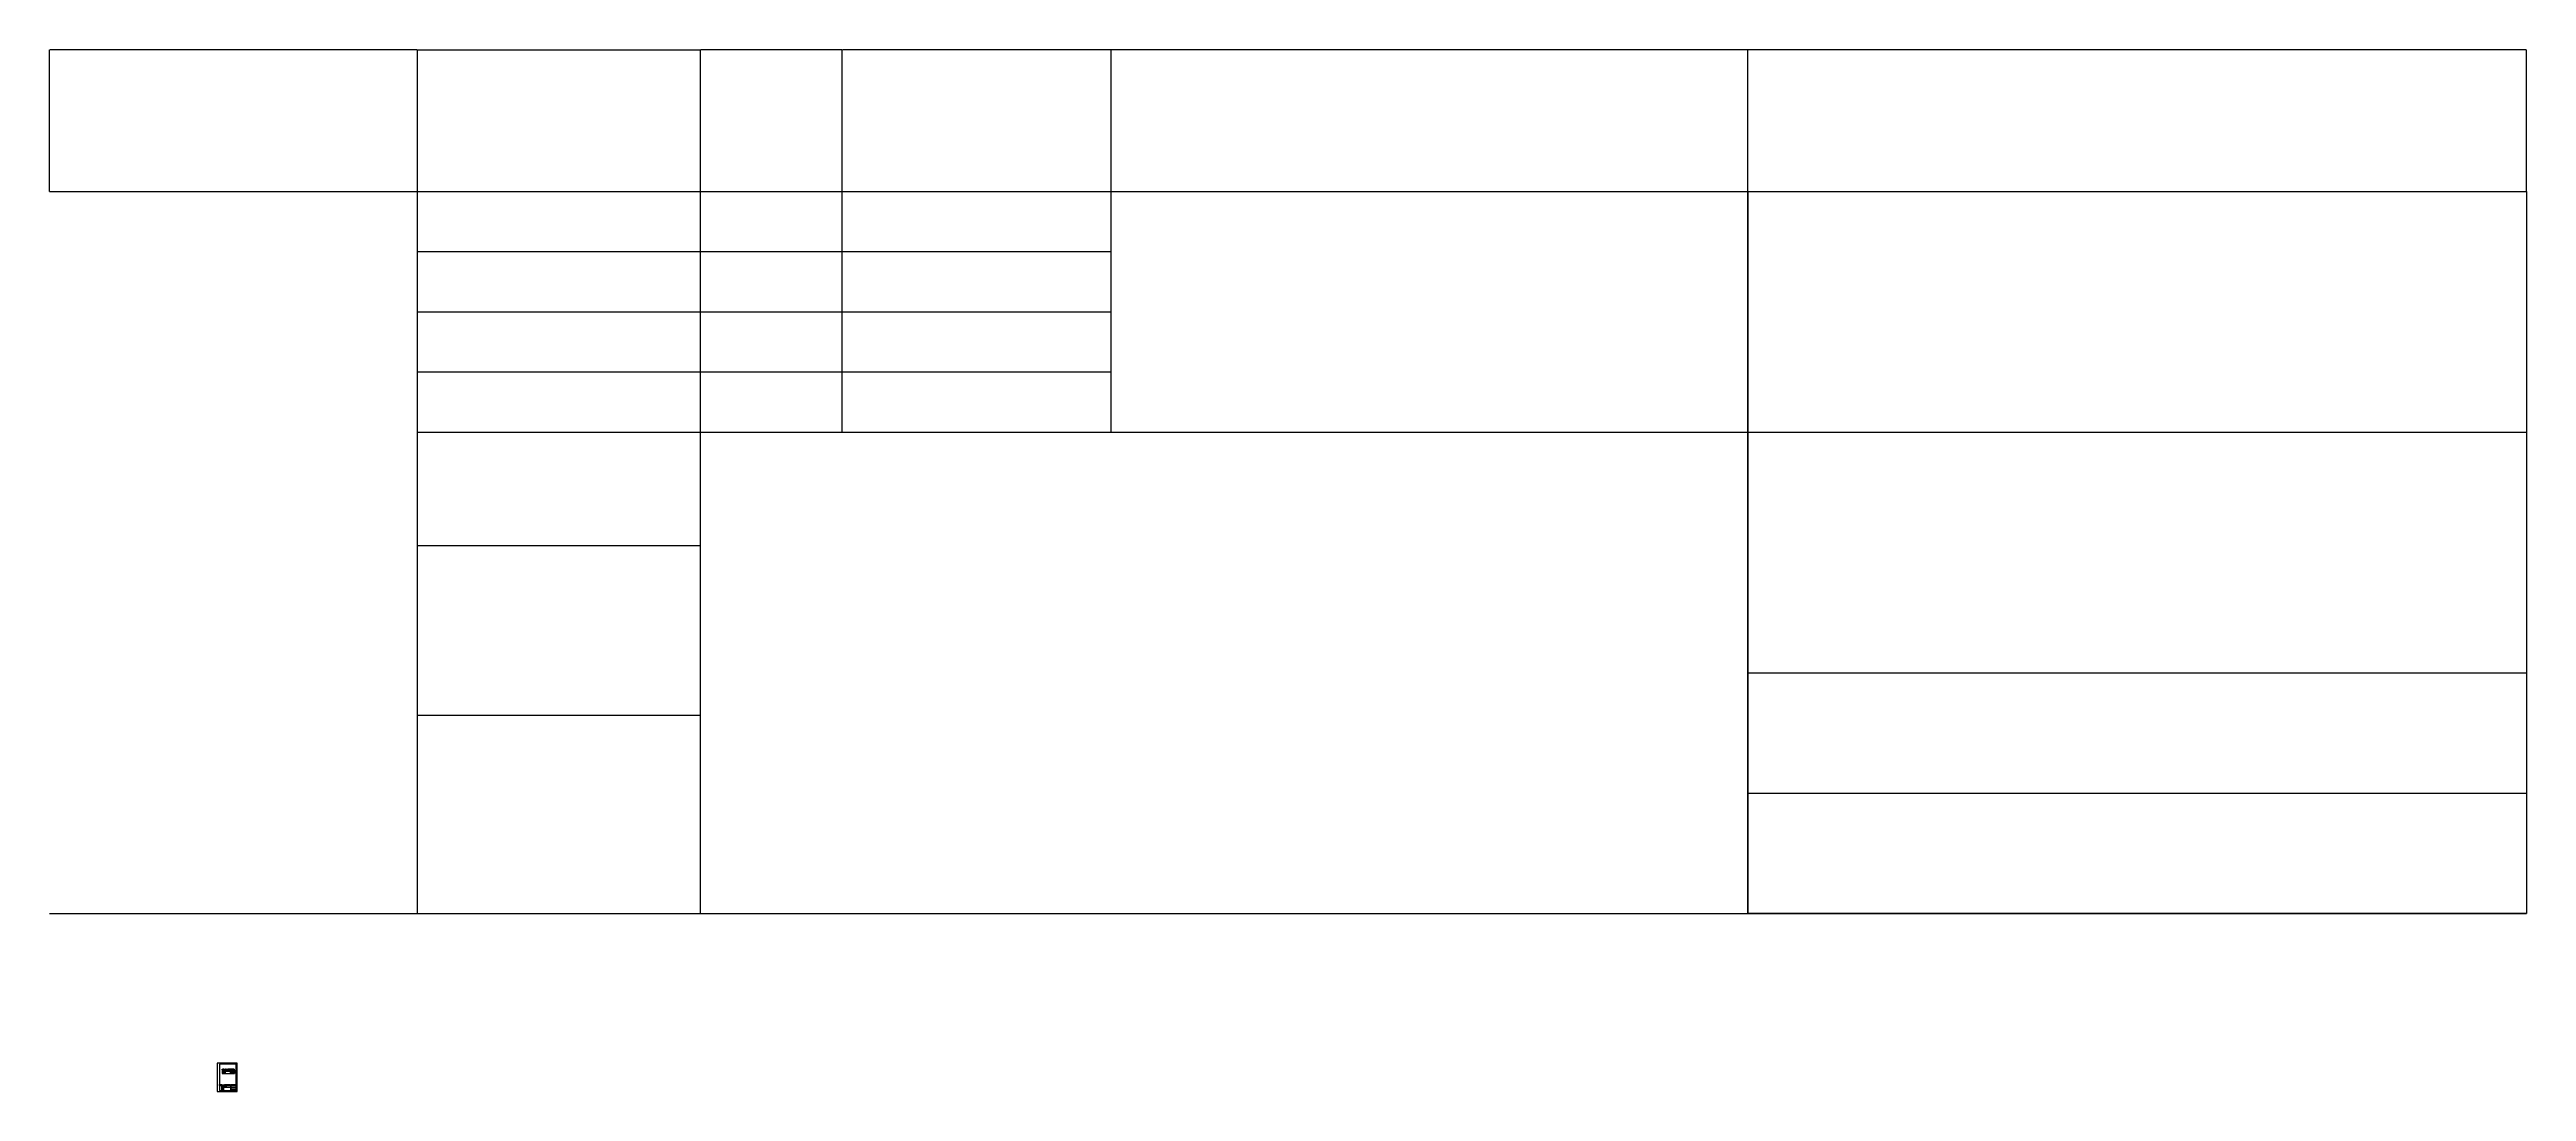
# Model space of a CAD drawing. Header units: millimetres. Extents: x -1762 to 24277, y 0 to 10952.
import ezdxf

# ---------------------------------------------------------------- set-up
doc = ezdxf.new("R2010")
doc.units = ezdxf.units.MM
doc.styles.get("Standard").update_dxf_attribs({"font": 'arial.ttf'})
doc.dimstyles.new('ISO-25', dxfattribs={"dimtxt": 2.5, "dimasz": 2.5, "dimexe": 1.25, "dimexo": 0.625, "dimtad": 1, "dimtxsty": 'Standard', "dimcen": 2.5, "dimadec": 0, "dimazin": 0, "dimtfac": 1, "dimtmove": 0, "dimatfit": 3, "dimfxl": 1, "dimarcsym": 0})

# ---------------------------------------------------------------- blocks, each defined once
blk = doc.blocks.new('*D9')
at = {"color": 0, "lineweight": -2, "transparency": 16777216}
for p, q in [((145, 60), (145, 9)), ((198, 10), (148, 10)), ((200, 60), (200, 9))]:
    blk.add_line(p, q, dxfattribs=at)
at = {"color": 0, "transparency": 16777216}
for points in [[(148, 10), (148, 10), (145, 10)], [(198, 10), (198, 10), (200, 10)]]:
    blk.add_solid(points, dxfattribs=at)
at = {"layer": 'Defpoints', "color": 0, "transparency": 16777216}
for p in [(145, 61), (145, 10), (200, 61)]:
    blk.add_point(p, dxfattribs=at)
at = {"color": 0, "transparency": 16777216, "insert": (172, 12), "char_height": 2.5, "attachment_point": 5}
blk.add_mtext('55', dxfattribs=at)
blk = doc.blocks.new('*D10')
at = {"color": 0, "lineweight": -2, "transparency": 16777216}
for p, q in [((145, 62), (145, 72)), ((198, 71), (148, 71)), ((200, 62), (200, 72))]:
    blk.add_line(p, q, dxfattribs=at)
at = {"color": 0, "transparency": 16777216}
for points in [[(148, 71), (148, 71), (145, 71)], [(198, 71), (198, 71), (200, 71)]]:
    blk.add_solid(points, dxfattribs=at)
at = {"layer": 'Defpoints', "color": 0, "transparency": 16777216}
for p in [(145, 71), (145, 61), (200, 61)]:
    blk.add_point(p, dxfattribs=at)
at = {"color": 0, "transparency": 16777216, "insert": (172, 73), "char_height": 2.5, "attachment_point": 5}
blk.add_mtext('55', dxfattribs=at)
blk = doc.blocks.new('*D11')
at = {"color": 0, "lineweight": -2, "transparency": 16777216}
for p, q in [((100, 62), (100, 72)), ((142, 71), (102, 71)), ((145, 62), (145, 72))]:
    blk.add_line(p, q, dxfattribs=at)
at = {"color": 0, "transparency": 16777216}
for points in [[(102, 71), (102, 71), (100, 71)], [(142, 71), (142, 71), (145, 71)]]:
    blk.add_solid(points, dxfattribs=at)
at = {"layer": 'Defpoints', "color": 0, "transparency": 16777216}
for p in [(100, 71), (100, 61), (145, 61)]:
    blk.add_point(p, dxfattribs=at)
at = {"color": 0, "transparency": 16777216, "insert": (122, 73), "char_height": 2.5, "attachment_point": 5}
blk.add_mtext('45', dxfattribs=at)
blk = doc.blocks.new('*D12')
at = {"color": 0, "lineweight": -2, "transparency": 16777216}
for p, q in [((81, 62), (81, 72)), ((98, 71), (84, 71)), ((100, 62), (100, 72))]:
    blk.add_line(p, q, dxfattribs=at)
at = {"color": 0, "transparency": 16777216}
for points in [[(84, 71), (84, 71), (81, 71)], [(98, 71), (98, 71), (100, 71)]]:
    blk.add_solid(points, dxfattribs=at)
at = {"layer": 'Defpoints', "color": 0, "transparency": 16777216}
for p in [(81, 71), (81, 61), (100, 61)]:
    blk.add_point(p, dxfattribs=at)
at = {"color": 0, "transparency": 16777216, "insert": (90, 73), "char_height": 2.5, "attachment_point": 5}
blk.add_mtext('19', dxfattribs=at)
blk = doc.blocks.new('*D13')
at = {"color": 0, "lineweight": -2, "transparency": 16777216}
for p, q in [((71, 62), (71, 72)), ((78, 71), (74, 71)), ((81, 62), (81, 72))]:
    blk.add_line(p, q, dxfattribs=at)
at = {"color": 0, "transparency": 16777216}
for points in [[(74, 71), (74, 71), (71, 71)], [(78, 71), (78, 71), (81, 71)]]:
    blk.add_solid(points, dxfattribs=at)
at = {"layer": 'Defpoints', "color": 0, "transparency": 16777216}
for p in [(71, 71), (71, 61), (81, 61)]:
    blk.add_point(p, dxfattribs=at)
at = {"color": 0, "transparency": 16777216, "insert": (76, 73), "char_height": 2.5, "attachment_point": 5}
blk.add_mtext('10', dxfattribs=at)
blk = doc.blocks.new('*D14')
at = {"color": 0, "lineweight": -2, "transparency": 16777216}
for p, q in [((51, 62), (51, 72)), ((54, 71), (68, 71)), ((71, 62), (71, 72))]:
    blk.add_line(p, q, dxfattribs=at)
at = {"color": 0, "transparency": 16777216}
for points in [[(54, 71), (54, 71), (51, 71)], [(68, 71), (68, 71), (71, 71)]]:
    blk.add_solid(points, dxfattribs=at)
at = {"layer": 'Defpoints', "color": 0, "transparency": 16777216}
for p in [(51, 61), (71, 71), (71, 61)]:
    blk.add_point(p, dxfattribs=at)
at = {"color": 0, "transparency": 16777216, "insert": (61, 73), "char_height": 2.5, "attachment_point": 5}
blk.add_mtext('20', dxfattribs=at)
blk = doc.blocks.new('*D15')
at = {"color": 0, "lineweight": -2, "transparency": 16777216}
for p, q in [((25, 62), (25, 72)), ((48, 71), (28, 71)), ((51, 62), (51, 72))]:
    blk.add_line(p, q, dxfattribs=at)
at = {"color": 0, "transparency": 16777216}
for points in [[(28, 71), (28, 71), (25, 71)], [(48, 71), (48, 71), (51, 71)]]:
    blk.add_solid(points, dxfattribs=at)
at = {"layer": 'Defpoints', "color": 0, "transparency": 16777216}
for p in [(25, 71), (25, 61), (51, 61)]:
    blk.add_point(p, dxfattribs=at)
at = {"color": 0, "transparency": 16777216, "insert": (38, 73), "char_height": 2.5, "attachment_point": 5}
blk.add_mtext('26', dxfattribs=at)
blk = doc.blocks.new('*D25')
at = {"color": 0, "lineweight": -2, "transparency": 16777216}
for p, q in [((16093, 9459), (16093, 1870)), ((24277, 9459), (24277, 1870)), ((24274, 1872), (16096, 1872))]:
    blk.add_line(p, q, dxfattribs=at)
at = {"color": 0, "transparency": 16777216}
for points in [[(16096, 1872), (16096, 1871), (16093, 1872)], [(24274, 1872), (24274, 1871), (24277, 1872)]]:
    blk.add_solid(points, dxfattribs=at)
at = {"layer": 'Defpoints', "color": 0, "transparency": 16777216}
for p in [(16093, 9460), (24277, 9460), (16093, 1872)]:
    blk.add_point(p, dxfattribs=at)
at = {"color": 0, "transparency": 16777216, "insert": (20185, 1874), "char_height": 2.5, "attachment_point": 5}
blk.add_mtext('8183,51', dxfattribs=at)
blk = doc.blocks.new('*D26')
at = {"color": 0, "lineweight": -2, "transparency": 16777216}
for p, q in [((16093, 9461), (16093, 10949)), ((24274, 10948), (16096, 10948)), ((24277, 9461), (24277, 10949))]:
    blk.add_line(p, q, dxfattribs=at)
at = {"color": 0, "transparency": 16777216}
for points in [[(16096, 10948), (16096, 10948), (16093, 10948)], [(24274, 10948), (24274, 10948), (24277, 10948)]]:
    blk.add_solid(points, dxfattribs=at)
at = {"layer": 'Defpoints', "color": 0, "transparency": 16777216}
for p in [(16093, 10948), (16093, 9460), (24277, 9460)]:
    blk.add_point(p, dxfattribs=at)
at = {"color": 0, "transparency": 16777216, "insert": (20185, 10950), "char_height": 2.5, "attachment_point": 5}
blk.add_mtext('8183,51', dxfattribs=at)
blk = doc.blocks.new('*D27')
at = {"color": 0, "lineweight": -2, "transparency": 16777216}
for p, q in [((9397, 9461), (9397, 10949)), ((16091, 10948), (9400, 10948)), ((16093, 9461), (16093, 10949))]:
    blk.add_line(p, q, dxfattribs=at)
at = {"color": 0, "transparency": 16777216}
for points in [[(9400, 10948), (9400, 10948), (9397, 10948)], [(16091, 10948), (16091, 10948), (16093, 10948)]]:
    blk.add_solid(points, dxfattribs=at)
at = {"layer": 'Defpoints', "color": 0, "transparency": 16777216}
for p in [(9397, 10948), (9397, 9460), (16093, 9460)]:
    blk.add_point(p, dxfattribs=at)
at = {"color": 0, "transparency": 16777216, "insert": (12745, 10950), "char_height": 2.5, "attachment_point": 5}
blk.add_mtext('6695,6', dxfattribs=at)
blk = doc.blocks.new('*D28')
at = {"color": 0, "lineweight": -2, "transparency": 16777216}
for p, q in [((6570, 9461), (6570, 10949)), ((9395, 10948), (6573, 10948)), ((9397, 9461), (9397, 10949))]:
    blk.add_line(p, q, dxfattribs=at)
at = {"color": 0, "transparency": 16777216}
for points in [[(6573, 10948), (6573, 10948), (6570, 10948)], [(9395, 10948), (9395, 10948), (9397, 10948)]]:
    blk.add_solid(points, dxfattribs=at)
at = {"layer": 'Defpoints', "color": 0, "transparency": 16777216}
for p in [(6570, 10948), (6570, 9460), (9397, 9460)]:
    blk.add_point(p, dxfattribs=at)
at = {"color": 0, "transparency": 16777216, "insert": (7984, 10950), "char_height": 2.5, "attachment_point": 5}
blk.add_mtext('2827,03', dxfattribs=at)
blk = doc.blocks.new('*D29')
at = {"color": 0, "lineweight": -2, "transparency": 16777216}
for p, q in [((5083, 9461), (5083, 10949)), ((6568, 10948), (5085, 10948)), ((6570, 9461), (6570, 10949))]:
    blk.add_line(p, q, dxfattribs=at)
at = {"color": 0, "transparency": 16777216}
for points in [[(5085, 10948), (5085, 10948), (5083, 10948)], [(6568, 10948), (6568, 10948), (6570, 10948)]]:
    blk.add_solid(points, dxfattribs=at)
at = {"layer": 'Defpoints', "color": 0, "transparency": 16777216}
for p in [(5083, 10948), (5083, 9460), (6570, 9460)]:
    blk.add_point(p, dxfattribs=at)
at = {"color": 0, "transparency": 16777216, "insert": (5826, 10950), "char_height": 2.5, "attachment_point": 5}
blk.add_mtext('1487,91', dxfattribs=at)
blk = doc.blocks.new('*D30')
at = {"color": 0, "lineweight": -2, "transparency": 16777216}
for p, q in [((2107, 9461), (2107, 10949)), ((2109, 10948), (5080, 10948)), ((5083, 9461), (5083, 10949))]:
    blk.add_line(p, q, dxfattribs=at)
at = {"color": 0, "transparency": 16777216}
for points in [[(2109, 10948), (2109, 10948), (2107, 10948)], [(5080, 10948), (5080, 10948), (5083, 10948)]]:
    blk.add_solid(points, dxfattribs=at)
at = {"layer": 'Defpoints', "color": 0, "transparency": 16777216}
for p in [(5083, 10948), (2107, 9460), (5083, 9460)]:
    blk.add_point(p, dxfattribs=at)
at = {"color": 0, "transparency": 16777216, "insert": (3595, 10950), "char_height": 2.5, "attachment_point": 5}
blk.add_mtext('2975,82', dxfattribs=at)
blk = doc.blocks.new('*D31')
at = {"color": 0, "lineweight": -2, "transparency": 16777216}
for p, q in [((-1762, 9461), (-1762, 10949)), ((2104, 10948), (-1759, 10948)), ((2107, 9461), (2107, 10949))]:
    blk.add_line(p, q, dxfattribs=at)
at = {"color": 0, "transparency": 16777216}
for points in [[(-1759, 10948), (-1759, 10948), (-1762, 10948)], [(2104, 10948), (2104, 10948), (2107, 10948)]]:
    blk.add_solid(points, dxfattribs=at)
at = {"layer": 'Defpoints', "color": 0, "transparency": 16777216}
for p in [(-1762, 10948), (-1762, 9460), (2107, 9460)]:
    blk.add_point(p, dxfattribs=at)
at = {"color": 0, "transparency": 16777216, "insert": (172, 10950), "char_height": 2.5, "attachment_point": 5}
blk.add_mtext('3868,57', dxfattribs=at)
blk = doc.blocks.new('*D63')
at = {"color": 0, "lineweight": -2, "transparency": 16777216}
for p, q in [((142, 225), (142, 187)), ((180, 188), (144, 188)), ((182, 225), (182, 187))]:
    blk.add_line(p, q, dxfattribs=at)
at = {"color": 0, "transparency": 16777216}
for points in [[(144, 188), (144, 187), (142, 188)], [(180, 188), (180, 187), (182, 188)]]:
    blk.add_solid(points, dxfattribs=at)
at = {"layer": 'Defpoints', "color": 0, "transparency": 16777216}
for p in [(142, 226), (142, 188), (182, 226)]:
    blk.add_point(p, dxfattribs=at)
at = {"color": 0, "transparency": 16777216, "insert": (162, 190), "char_height": 2.5, "attachment_point": 5}
blk.add_mtext('40,7', dxfattribs=at)
blk = doc.blocks.new('*D64')
at = {"color": 0, "lineweight": -2, "transparency": 16777216}
for p, q in [((142, 226), (142, 234)), ((180, 233), (144, 233)), ((182, 226), (182, 234))]:
    blk.add_line(p, q, dxfattribs=at)
at = {"color": 0, "transparency": 16777216}
for points in [[(144, 233), (144, 233), (142, 233)], [(180, 233), (180, 233), (182, 233)]]:
    blk.add_solid(points, dxfattribs=at)
at = {"layer": 'Defpoints', "color": 0, "transparency": 16777216}
for p in [(142, 233), (142, 226), (182, 226)]:
    blk.add_point(p, dxfattribs=at)
at = {"color": 0, "transparency": 16777216, "insert": (162, 235), "char_height": 2.5, "attachment_point": 5}
blk.add_mtext('40,7', dxfattribs=at)
blk = doc.blocks.new('*D65')
at = {"color": 0, "lineweight": -2, "transparency": 16777216}
for p, q in [((108, 226), (108, 234)), ((139, 233), (111, 233)), ((142, 226), (142, 234))]:
    blk.add_line(p, q, dxfattribs=at)
at = {"color": 0, "transparency": 16777216}
for points in [[(111, 233), (111, 233), (108, 233)], [(139, 233), (139, 233), (142, 233)]]:
    blk.add_solid(points, dxfattribs=at)
at = {"layer": 'Defpoints', "color": 0, "transparency": 16777216}
for p in [(108, 233), (108, 226), (142, 226)]:
    blk.add_point(p, dxfattribs=at)
at = {"color": 0, "transparency": 16777216, "insert": (125, 235), "char_height": 2.5, "attachment_point": 5}
blk.add_mtext('33,3', dxfattribs=at)
blk = doc.blocks.new('*D66')
at = {"color": 0, "lineweight": -2, "transparency": 16777216}
for p, q in [((94, 226), (94, 234)), ((106, 233), (97, 233)), ((108, 226), (108, 234))]:
    blk.add_line(p, q, dxfattribs=at)
at = {"color": 0, "transparency": 16777216}
for points in [[(97, 233), (97, 233), (94, 233)], [(106, 233), (106, 233), (108, 233)]]:
    blk.add_solid(points, dxfattribs=at)
at = {"layer": 'Defpoints', "color": 0, "transparency": 16777216}
for p in [(94, 233), (94, 226), (108, 226)]:
    blk.add_point(p, dxfattribs=at)
at = {"color": 0, "transparency": 16777216, "insert": (101, 235), "char_height": 2.5, "attachment_point": 5}
blk.add_mtext('14,06', dxfattribs=at)
blk = doc.blocks.new('*D67')
at = {"color": 0, "lineweight": -2, "transparency": 16777216}
for p, q in [((87, 226), (87, 234)), ((92, 233), (89, 233)), ((94, 226), (94, 234))]:
    blk.add_line(p, q, dxfattribs=at)
at = {"color": 0, "transparency": 16777216}
for points in [[(89, 233), (89, 233), (87, 233)], [(92, 233), (92, 233), (94, 233)]]:
    blk.add_solid(points, dxfattribs=at)
at = {"layer": 'Defpoints', "color": 0, "transparency": 16777216}
for p in [(87, 233), (87, 226), (94, 226)]:
    blk.add_point(p, dxfattribs=at)
at = {"color": 0, "transparency": 16777216, "insert": (90, 235), "char_height": 2.5, "attachment_point": 5}
blk.add_mtext('7,4', dxfattribs=at)
blk = doc.blocks.new('*D68')
at = {"color": 0, "lineweight": -2, "transparency": 16777216}
for p, q in [((72, 226), (72, 234)), ((74, 233), (84, 233)), ((87, 226), (87, 234))]:
    blk.add_line(p, q, dxfattribs=at)
at = {"color": 0, "transparency": 16777216}
for points in [[(74, 233), (74, 233), (72, 233)], [(84, 233), (84, 233), (87, 233)]]:
    blk.add_solid(points, dxfattribs=at)
at = {"layer": 'Defpoints', "color": 0, "transparency": 16777216}
for p in [(72, 226), (87, 233), (87, 226)]:
    blk.add_point(p, dxfattribs=at)
at = {"color": 0, "transparency": 16777216, "insert": (79, 235), "char_height": 2.5, "attachment_point": 5}
blk.add_mtext('14,8', dxfattribs=at)
blk = doc.blocks.new('*D69')
at = {"color": 0, "lineweight": -2, "transparency": 16777216}
for p, q in [((53, 226), (53, 234)), ((69, 233), (55, 233)), ((72, 226), (72, 234))]:
    blk.add_line(p, q, dxfattribs=at)
at = {"color": 0, "transparency": 16777216}
for points in [[(55, 233), (55, 233), (53, 233)], [(69, 233), (69, 233), (72, 233)]]:
    blk.add_solid(points, dxfattribs=at)
at = {"layer": 'Defpoints', "color": 0, "transparency": 16777216}
for p in [(53, 233), (53, 226), (72, 226)]:
    blk.add_point(p, dxfattribs=at)
at = {"color": 0, "transparency": 16777216, "insert": (62, 235), "char_height": 2.5, "attachment_point": 5}
blk.add_mtext('19,24', dxfattribs=at)

msp = doc.modelspace()

# ---------------------------------------------------------------- linework, layer by layer
for p, q in [((-1761.868, 9460.097), (24276.583, 9460.097)), ((2106.702, 1871.749), (2106.702, 9460.097)), ((5082.525, 1871.749), (5082.525, 9460.097)), ((6570.437, 6930.648), (6570.437, 9460.097)), ((9397.468, 6930.648), (9397.468, 9460.097)), ((16093.07, 1871.749), (16093.07, 9460.097)), ((2106.702, 8827.735), (9397.468, 8827.735)), ((2106.702, 8195.373), (9397.468, 8195.373)), ((2106.702, 7563.01), (9397.468, 7563.01)), ((2106.702, 6930.648), (24276.583, 6930.648)), ((2106.702, 5740.319), (5082.525, 5740.319)), ((16093.07, 4401.198), (24276.583, 4401.198)), ((2106.702, 3954.825), (5082.525, 3954.825)), ((16093.07, 3136.474), (24276.583, 3136.474)), ((-1761.868, 1871.749), (24276.583, 1871.749)), ((210, 297), (0, 297)), ((0, 297), (0, 0)), ((200, 287), (25, 287)), ((25, 287), (25, 10)), ((200, 10), (200, 287)), ((210, 0), (210, 297)), ((0, 0), (210, 0)), ((0, 0), (210, 0)), ((25, 61), (200, 61)), ((25, 10), (200, 10)), ((51, 10), (51, 61)), ((51, 56.75), (100, 56.75)), ((51, 52.5), (100, 52.5)), ((51, 48.25), (100, 48.25)), ((51, 44), (200, 44)), ((51, 36), (71, 36)), ((51, 24), (71, 24)), ((52.742, 225.574), (52.742, 187.834)), ((52.742, 225.574), (182.242, 225.574)), ((52.742, 187.834), (182.242, 187.834)), ((71, 10), (71, 61)), ((71.982, 187.834), (71.982, 225.574)), ((71.982, 222.429), (108.242, 222.429)), ((71.982, 219.284), (108.242, 219.284)), ((71.982, 216.139), (108.242, 216.139)), ((71.982, 212.994), (182.242, 212.994)), ((71.982, 207.074), (86.782, 207.074)), ((71.982, 198.194), (86.782, 198.194)), ((81, 44), (81, 61)), ((86.782, 187.834), (86.782, 225.574)), ((94.182, 212.994), (94.182, 225.574)), ((100, 44), (100, 61)), ((108.242, 212.994), (108.242, 225.574)), ((141.542, 187.834), (141.542, 225.574)), ((141.542, 200.414), (182.242, 200.414)), ((141.542, 194.124), (182.242, 194.124)), ((145, 10), (145, 61)), ((145, 27), (200, 27)), ((145, 18.5), (200, 18.5)), ((182.242, 187.834), (182.242, 225.574))]:
    msp.add_line(p, q)

# ---------------------------------------------------------------- dimensions: what is measured, and where the dimension line sits
for base, p1, p2, picture, middle in [((-1761.868, 10948.009), (2106.702, 9460.097), (-1761.868, 9460.097), '*D31', (172.417, 10950.136)), ((5082.525, 10948.009), (2106.702, 9460.097), (5082.525, 9460.097), '*D30', (3594.614, 10950.136)), ((5082.525, 10948.009), (6570.437, 9460.097), (5082.525, 9460.097), '*D29', (5826.481, 10950.136)), ((6570.437, 10948.009), (9397.468, 9460.097), (6570.437, 9460.097), '*D28', (7983.953, 10950.136)), ((9397.468, 10948.009), (16093.07, 9460.097), (9397.468, 9460.097), '*D27', (12745.269, 10950.136)), ((16093.07, 10948.009), (24276.583, 9460.097), (16093.07, 9460.097), '*D26', (20184.827, 10950.136)), ((16093.07, 1871.749), (24276.583, 9460.097), (16093.07, 9460.097), '*D25', (20184.827, 1873.876)), ((25, 71), (51, 61), (25, 61), '*D15', (38, 72.901)), ((71, 71), (51, 61), (71, 61), '*D14', (61, 72.901)), ((52.742, 232.974), (71.982, 225.574), (52.742, 225.574), '*D69', (62.362, 235.101)), ((71, 71), (81, 61), (71, 61), '*D13', (76, 72.901)), ((86.782, 232.974), (71.982, 225.574), (86.782, 225.574), '*D68', (79.382, 235.101)), ((81, 71), (100, 61), (81, 61), '*D12', (90.5, 72.901)), ((86.782, 232.974), (94.182, 225.574), (86.782, 225.574), '*D67', (90.482, 235.096)), ((94.182, 232.974), (108.242, 225.574), (94.182, 225.574), '*D66', (101.212, 235.101)), ((100, 71), (145, 61), (100, 61), '*D11', (122.5, 72.896)), ((108.242, 232.974), (141.542, 225.574), (108.242, 225.574), '*D65', (124.892, 235.101)), ((141.542, 232.974), (182.242, 225.574), (141.542, 225.574), '*D64', (161.892, 235.101)), ((141.542, 187.834), (182.242, 225.574), (141.542, 225.574), '*D63', (161.892, 189.961)), ((145, 71), (200, 61), (145, 61), '*D10', (172.5, 72.896)), ((145, 10), (200, 61), (145, 61), '*D9', (172.5, 11.896))]:
    dim = msp.add_linear_dim(base=base, p1=p1, p2=p2, dimstyle='ISO-25')
    dim.commit()
    dim.dimension.update_dxf_attribs({"geometry": picture, "text_midpoint": middle})

doc.saveas('drawing.dxf')
